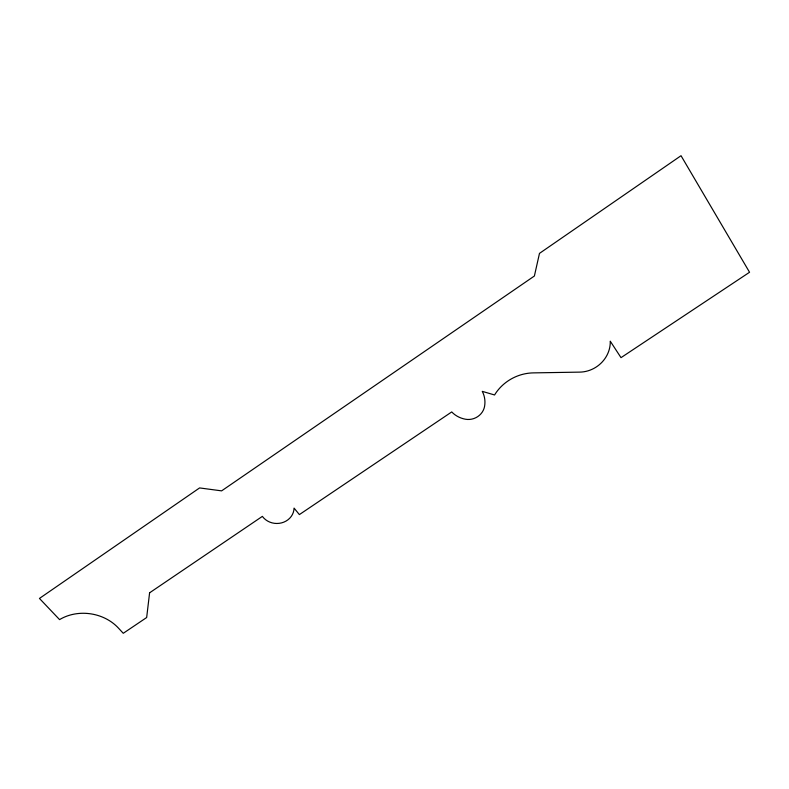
<?xml version="1.0" encoding="UTF-8"?>
<svg xmlns="http://www.w3.org/2000/svg" width="789" height="789" viewBox="0 0 789 789"><rect width="100%" height="100%" fill="white"/><g stroke="black" fill="none" stroke-linecap="round" stroke-linejoin="round"><path stroke-width="1.18" d="M149.594 592.815L146.665 617.521L123.262 633.291L118.449 628.103A42.813 36.195 8.9 0 0 59.569 619.612L39.45 598.437L199.587 487.927L221.62 490.866L534.39 276.012L539.479 253.387L681.025 155.709L749.55 272.264L621.012 357.654L610.262 341.193A29.41 26.964 -35.1 0 1 579.787 372.122L533.374 372.881A43.346 39.687 -26.3 0 0 494.565 394.973L482.266 391.354A26.589 24.775 -20.6 0 1 484.584 406.325A15.819 14.705 -21.6 0 1 465.382 419.215A26.668 24.853 -22.6 0 1 451.722 411.937L299.386 514.596L294.05 508.086A17.259 15.652 0.9 0 1 281.624 522.87A17.259 15.652 0.9 0 1 262.372 516.371L149.594 592.815"/></g></svg>
